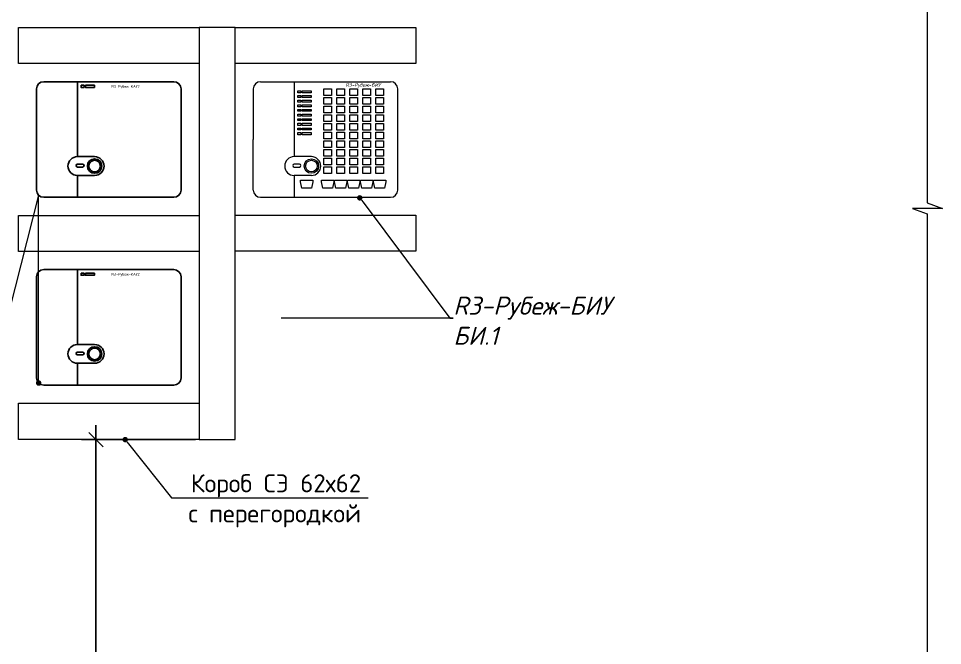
# Model space of a CAD drawing. Header units: millimetres. Extents: x -352922 to 707789, y -273589 to 355472.
# Drawn here: x 495871 to 508662, y -173081 to -164402 of the extents above; entities that cross this region are included whole.
import ezdxf
from ezdxf import colors
from ezdxf.entities.mleader import LeaderData, LeaderLine
from ezdxf.math import Vec2, Vec3

# ---------------------------------------------------------------- set-up
doc = ezdxf.new("R2010")
doc.units = ezdxf.units.MM
doc.header["$LTSCALE"] = 0.5
doc.layers.get('0').update_dxf_attribs({"lineweight": 18})
doc.layers.get('Defpoints').update_dxf_attribs({"color": 4, "lineweight": 140})
doc.layers.add('13_СКУД_линии', color=10, linetype='Continuous', lineweight=30)
doc.styles.add('BDG_T_R', font='GOST Common.ttf')
doc.styles.add('ISOCPEUR', font='isocpeui.ttf', dxfattribs={"height": 250})
doc.styles.get("Standard").update_dxf_attribs({"font": 'txt.shx'})
doc.linetypes.add('Открыто в трубе', pattern='A,2,[1,BDG_GOST,S=1,R=0,X=0,Y=0],-4', length=6)
doc.dimstyles.new('BDG_D_1-100', dxfattribs={"dimscale": 100, "dimtxt": 2.5, "dimasz": 2, "dimexe": 2, "dimexo": 0.5, "dimgap": 0.5, "dimtad": 1, "dimdec": 0, "dimdsep": 46, "dimtxsty": 'BDG_T_R', "dimblk": 'OBLIQUE', "dimcen": 0, "dimdle": 2, "dimclrd": 7, "dimclre": 7, "dimclrt": 7, "dimadec": 0, "dimazin": 2, "dimtfac": 1, "dimtdec": 0, "dimtofl": 0, "dimtmove": 1, "dimatfit": 3, "dimldrblk": 'CLOSEDBLANK', "dimfxl": 1, "dimtolj": 1, "dimtzin": 0, "dimlwd": 25, "dimlwe": 25, "dimarcsym": 0})

# ---------------------------------------------------------------- blocks, each defined once
blk = doc.blocks.new('_Oblique')
at = {"color": 0, "linetype": 'ByBlock', "lineweight": -2, "transparency": 33554687}
blk.add_line((-0.5, -0.5), (0.5, 0.5), dxfattribs=at)
blk = doc.blocks.new('*D1006')
at = {"layer": '13_СКУД_линии', "color": 7, "lineweight": 25, "ltscale": 150, "transparency": 16777216}
for p, q in [((496943, -170031), (496943, -178906)), ((498321, -170231), (496743, -170231)), ((497415, -178706), (496743, -178706))]:
    blk.add_line(p, q, dxfattribs=at)
at = {"layer": 'Defpoints', "color": 0, "linetype": 'Открыто в трубе', "ltscale": 150, "transparency": 16777216}
for p in [(498371, -170231), (496943, -178706), (497465, -178706)]:
    blk.add_point(p, dxfattribs=at)
at = {"layer": '13_СКУД_линии', "color": 7, "linetype": 'Открыто в трубе', "lineweight": 25, "ltscale": 150, "transparency": 16777216, "xscale": 200, "yscale": 200, "zscale": 200}
for p, rotation in [((496943, -170231), 90), ((496943, -178706), 270)]:
    blk.add_blockref('_Oblique', p, dxfattribs=dict(at, rotation=rotation))
at = {"layer": '13_СКУД_линии', "color": 7, "linetype": 'Открыто в трубе', "lineweight": 30, "ltscale": 150, "transparency": 16777216, "insert": (496768, -174468), "char_height": 250, "attachment_point": 5, "rotation": 90, "style": 'ISOCPEUR'}
blk.add_mtext('\\A1;1500*', dxfattribs=at)
blk = doc.blocks.new('_ClosedBlank')
at = {"color": 0, "linetype": 'ByBlock', "lineweight": -2}
for p, q in [((-1, 0.167), (0, 0)), ((-1, 0.167), (-1, -0.167)), ((0, 0), (-1, -0.167))]:
    blk.add_line(p, q, dxfattribs=at)
blk = doc.blocks.new('A$C8b525c49')
at = {"lineweight": 20}
for p, q in [((-435, 1600), (-435, 563)), ((-196, 563), (-435, 563)), ((-362, 459), (-433, 459)), ((-433, 419), (-362, 419)), ((-435, 303), (-435, 0)), ((-196, 303), (-435, 303))]:
    blk.add_line(p, q, dxfattribs=at)
for p, q in [((-1000, 1500), (-1000, 800)), ((1000, 100), (1000, 1500)), ((-1000, 100), (-1000, 800)), ((-900, 0), (900, 0))]:
    blk.add_line(p, q)
blk.add_lwpolyline([(-900, 1600), (900, 1600)])
for points in [[(-384, 1475), (-341, 1475), (-341, 1448), (-384, 1448)], [(-384, 1411), (-341, 1411), (-341, 1383), (-384, 1383)], [(-323, 1475), (-199, 1475), (-199, 1448), (-323, 1448)], [(-323, 1411), (-199, 1411), (-199, 1383), (-323, 1383)], [(-384, 1346), (-341, 1346), (-341, 1319), (-384, 1319)], [(-384, 1282), (-341, 1282), (-341, 1254), (-384, 1254)], [(-323, 1346), (-199, 1346), (-199, 1319), (-323, 1319)], [(-323, 1282), (-199, 1282), (-199, 1254), (-323, 1254)], [(-384, 1217), (-341, 1217), (-341, 1190), (-384, 1190)], [(-384, 1153), (-341, 1153), (-341, 1125), (-384, 1125)], [(-323, 1217), (-199, 1217), (-199, 1190), (-323, 1190)], [(-323, 1153), (-199, 1153), (-199, 1125), (-323, 1125)], [(-384, 1088), (-341, 1088), (-341, 1061), (-384, 1061)], [(-384, 1024), (-341, 1024), (-341, 996), (-384, 996)], [(-323, 1088), (-199, 1088), (-199, 1061), (-323, 1061)], [(-323, 1024), (-199, 1024), (-199, 996), (-323, 996)], [(-384, 959), (-341, 959), (-341, 932), (-384, 932)], [(-323, 959), (-199, 959), (-199, 932), (-323, 932)], [(-384, 895), (-341, 895), (-341, 867), (-384, 867)], [(-323, 895), (-199, 895), (-199, 867), (-323, 867)]]:
    blk.add_lwpolyline(points, close=True, dxfattribs=at)
for points in [[(-25, 1501), (85, 1501), (85, 1411), (-25, 1411)], [(-25, 1501), (85, 1501), (85, 1411), (-25, 1411)], [(155, 1501), (265, 1501), (265, 1411), (155, 1411)], [(155, 1501), (265, 1501), (265, 1411), (155, 1411)], [(335, 1501), (445, 1501), (445, 1411), (335, 1411)], [(335, 1501), (445, 1501), (445, 1411), (335, 1411)], [(515, 1501), (625, 1501), (625, 1411), (515, 1411)], [(515, 1501), (625, 1501), (625, 1411), (515, 1411)], [(695, 1501), (805, 1501), (805, 1411), (695, 1411)], [(695, 1501), (805, 1501), (805, 1411), (695, 1411)], [(-25, 1381), (85, 1381), (85, 1291), (-25, 1291)], [(-25, 1381), (85, 1381), (85, 1291), (-25, 1291)], [(155, 1381), (265, 1381), (265, 1291), (155, 1291)], [(155, 1381), (265, 1381), (265, 1291), (155, 1291)], [(335, 1381), (445, 1381), (445, 1291), (335, 1291)], [(335, 1381), (445, 1381), (445, 1291), (335, 1291)], [(515, 1381), (625, 1381), (625, 1291), (515, 1291)], [(515, 1381), (625, 1381), (625, 1291), (515, 1291)], [(695, 1381), (805, 1381), (805, 1291), (695, 1291)], [(695, 1381), (805, 1381), (805, 1291), (695, 1291)], [(-25, 1261), (85, 1261), (85, 1171), (-25, 1171)], [(-25, 1261), (85, 1261), (85, 1171), (-25, 1171)], [(155, 1261), (265, 1261), (265, 1171), (155, 1171)], [(155, 1261), (265, 1261), (265, 1171), (155, 1171)], [(335, 1261), (445, 1261), (445, 1171), (335, 1171)], [(335, 1261), (445, 1261), (445, 1171), (335, 1171)], [(515, 1261), (625, 1261), (625, 1171), (515, 1171)], [(515, 1261), (625, 1261), (625, 1171), (515, 1171)], [(695, 1261), (805, 1261), (805, 1171), (695, 1171)], [(695, 1261), (805, 1261), (805, 1171), (695, 1171)], [(-25, 1141), (85, 1141), (85, 1051), (-25, 1051)], [(-25, 1141), (85, 1141), (85, 1051), (-25, 1051)], [(155, 1141), (265, 1141), (265, 1051), (155, 1051)], [(155, 1141), (265, 1141), (265, 1051), (155, 1051)], [(335, 1141), (445, 1141), (445, 1051), (335, 1051)], [(335, 1141), (445, 1141), (445, 1051), (335, 1051)], [(515, 1141), (625, 1141), (625, 1051), (515, 1051)], [(515, 1141), (625, 1141), (625, 1051), (515, 1051)], [(695, 1141), (805, 1141), (805, 1051), (695, 1051)], [(695, 1141), (805, 1141), (805, 1051), (695, 1051)], [(-25, 1021), (85, 1021), (85, 931), (-25, 931)], [(-25, 1021), (85, 1021), (85, 931), (-25, 931)], [(-25, 901), (85, 901), (85, 811), (-25, 811)], [(-25, 901), (85, 901), (85, 811), (-25, 811)], [(155, 1021), (265, 1021), (265, 931), (155, 931)], [(155, 1021), (265, 1021), (265, 931), (155, 931)], [(155, 901), (265, 901), (265, 811), (155, 811)], [(155, 901), (265, 901), (265, 811), (155, 811)], [(335, 1021), (445, 1021), (445, 931), (335, 931)], [(335, 1021), (445, 1021), (445, 931), (335, 931)], [(335, 901), (445, 901), (445, 811), (335, 811)], [(335, 901), (445, 901), (445, 811), (335, 811)], [(515, 1021), (625, 1021), (625, 931), (515, 931)], [(515, 1021), (625, 1021), (625, 931), (515, 931)], [(515, 901), (625, 901), (625, 811), (515, 811)], [(515, 901), (625, 901), (625, 811), (515, 811)], [(695, 1021), (805, 1021), (805, 931), (695, 931)], [(695, 1021), (805, 1021), (805, 931), (695, 931)], [(695, 901), (805, 901), (805, 811), (695, 811)], [(695, 901), (805, 901), (805, 811), (695, 811)], [(-25, 781), (85, 781), (85, 691), (-25, 691)], [(-25, 781), (85, 781), (85, 691), (-25, 691)], [(155, 781), (265, 781), (265, 691), (155, 691)], [(155, 781), (265, 781), (265, 691), (155, 691)], [(335, 781), (445, 781), (445, 691), (335, 691)], [(335, 781), (445, 781), (445, 691), (335, 691)], [(515, 781), (625, 781), (625, 691), (515, 691)], [(515, 781), (625, 781), (625, 691), (515, 691)], [(695, 781), (805, 781), (805, 691), (695, 691)], [(695, 781), (805, 781), (805, 691), (695, 691)], [(-25, 661), (85, 661), (85, 571), (-25, 571)], [(-25, 661), (85, 661), (85, 571), (-25, 571)], [(155, 661), (265, 661), (265, 571), (155, 571)], [(155, 661), (265, 661), (265, 571), (155, 571)], [(335, 661), (445, 661), (445, 571), (335, 571)], [(335, 661), (445, 661), (445, 571), (335, 571)], [(515, 661), (625, 661), (625, 571), (515, 571)], [(515, 661), (625, 661), (625, 571), (515, 571)], [(695, 661), (805, 661), (805, 571), (695, 571)], [(695, 661), (805, 661), (805, 571), (695, 571)], [(-25, 541), (85, 541), (85, 451), (-25, 451)], [(-25, 541), (85, 541), (85, 451), (-25, 451)], [(155, 541), (265, 541), (265, 451), (155, 451)], [(155, 541), (265, 541), (265, 451), (155, 451)], [(335, 541), (445, 541), (445, 451), (335, 451)], [(335, 541), (445, 541), (445, 451), (335, 451)], [(515, 541), (625, 541), (625, 451), (515, 451)], [(515, 541), (625, 541), (625, 451), (515, 451)], [(695, 541), (805, 541), (805, 451), (695, 451)], [(695, 541), (805, 541), (805, 451), (695, 451)], [(-25, 421), (85, 421), (85, 331), (-25, 331)], [(155, 421), (265, 421), (265, 331), (155, 331)], [(335, 421), (445, 421), (445, 331), (335, 331)], [(515, 421), (625, 421), (625, 331), (515, 331)], [(695, 421), (805, 421), (805, 331), (695, 331)], [(-175, 212), (-192, 126), (-328, 126), (-345, 212), (-345, 236), (-175, 236)], [(115, 212), (98, 126), (-38, 126), (-55, 212), (-55, 236), (115, 236)], [(295, 212), (278, 126), (142, 126), (125, 212), (125, 236), (295, 236)], [(475, 212), (458, 126), (322, 126), (305, 212), (305, 236), (475, 236)], [(655, 212), (638, 126), (502, 126), (485, 212), (485, 236), (655, 236)], [(835, 212), (818, 126), (682, 126), (665, 212), (665, 236), (835, 236)]]:
    blk.add_lwpolyline(points, close=True)
for radius in [100, 80]:
    blk.add_circle((-196, 433), radius, dxfattribs=at)
for centre, start, end in [((-900, 1500), 90, 180), ((900, 1500), 0, 90), ((-900, 100), 180, 270), ((900, 100), 270, 0)]:
    blk.add_arc(centre, 100, start, end)
for centre, radius, start, end in [((-435, 433), 130, 90, 270), ((-196, 433), 130, 270, 90), ((-433, 439), 20, 90, 270), ((-362, 439), 20, 270, 90)]:
    blk.add_arc(centre, radius, start, end, dxfattribs=at)
at = {"lineweight": 20, "insert": (277, 1580), "char_height": 50, "attachment_point": 1, "style": 'ISOCPEUR'}
blk.add_mtext_dynamic_manual_height_columns('R3-Рубеж-БИУ', width=419.73, gutter_width=12.5, heights=[0], dxfattribs=at)
blk = doc.blocks.new('Рубеж-БИУ')
blk.add_blockref('A$C8b525c49', (0, 0))
blk = doc.blocks.new('_Dot')
at = {"color": 0, "linetype": 'ByBlock', "lineweight": -2}
blk.add_line((-0.5, 0), (-1, 0), dxfattribs=at)
at = {"color": 0, "linetype": 'ByBlock', "const_width": 0.5}
blk.add_lwpolyline([(-0.25, 0, 1), (0.25, 0, 1)], format="xyb", close=True, dxfattribs=at)
blk = doc.blocks.new('R3-Рубеж-КАУ2')
at = {"color": 7, "lineweight": 25}
for p, q in [((-970, 1600), (-70, 1600)), ((-505, 1600), (-505, 563)), ((830, 1600), (-70, 1600)), ((-1070, 1500), (-1070, 800)), ((930, 100), (930, 1500)), ((-1070, 100), (-1070, 800)), ((-266, 563), (-505, 563)), ((-432, 459), (-503, 459)), ((-503, 419), (-432, 419)), ((-505, 303), (-505, 0)), ((-266, 303), (-505, 303)), ((-970, 0), (830, 0))]:
    blk.add_line(p, q, dxfattribs=at)
for points in [[(-454, 1550), (-411, 1550), (-411, 1522), (-454, 1522)], [(-393, 1550), (-269, 1550), (-269, 1522), (-393, 1522)]]:
    blk.add_lwpolyline(points, close=True, dxfattribs=at)
for radius in [100, 80]:
    blk.add_circle((-266, 433), radius, dxfattribs=at)
for centre, radius, start, end in [((-970, 1500), 100, 90, 180), ((830, 1500), 100, 0, 90), ((-505, 433), 130, 90, 270), ((-266, 433), 130, 270, 90), ((-503, 439), 20, 90, 270), ((-432, 439), 20, 270, 90), ((-970, 100), 100, 180, 270), ((830, 100), 100, 270, 0)]:
    blk.add_arc(centre, radius, start, end, dxfattribs=at)
at = {"lineweight": 25, "insert": (162, 1530), "char_height": 37.5, "attachment_point": 5}
blk.add_mtext_dynamic_manual_height_columns('R3-Рубеж-КАУ2', width=27.55, gutter_width=12.5, heights=[0], dxfattribs=at)

msp = doc.modelspace()

# ---------------------------------------------------------------- linework, layer by layer
at = {"color": 252, "transparency": 33554687}
msp.add_lwpolyline([(508450.27782, -155173.17038), (508450.27782, -166952.51172), (508662.11132, -167030.12966), (508245.59047, -167030.12966), (508450.27782, -167104.91856), (508450.27782, -179226.79427)], dxfattribs=at)
at = {"transparency": 33554687}
for points in [[(495871.14005, -164527.4835), (498371.14005, -164527.4835), (498371.14005, -165027.4835), (495871.14005, -165027.4835)], [(498371.14005, -164527.4835), (498371.14005, -170230.84348), (498871.14005, -170230.84348), (498871.14005, -164527.4835)], [(498871.15005, -164527.4835), (501371.15005, -164527.4835), (501371.15005, -165027.4835), (498871.15005, -165027.4835)], [(495871.14005, -167127.4835), (498371.14005, -167127.4835), (498371.14005, -167627.4835), (495871.14005, -167627.4835)], [(498871.14005, -167123.44348), (501371.14005, -167123.44348), (501371.14005, -167623.44348), (498871.14005, -167623.44348)], [(495871.14005, -169727.4835), (498371.14005, -169727.4835), (498371.14005, -170227.4835), (495871.14005, -170227.4835)]]:
    msp.add_lwpolyline(points, close=True, dxfattribs=at)

# ---------------------------------------------------------------- block references
at = {"lineweight": 25, "transparency": 33554687}
for p in [(497191.14004, -166877.4835), (497191.14004, -169477.4835)]:
    msp.add_blockref('R3-Рубеж-КАУ2', p, dxfattribs=at)
at = {"transparency": 33554687}
msp.add_blockref('Рубеж-БИУ', (500121.14005, -166877.4835), dxfattribs=at)

# ---------------------------------------------------------------- dimensions: what is measured, and where the dimension line sits
at = {"layer": '13_СКУД_линии', "color": 204, "linetype": 'Открыто в трубе', "lineweight": 30, "ltscale": 150, "transparency": 33554687}
dim = msp.add_linear_dim(base=(496942.58117, -178705.84111), p1=(498371.14005, -170230.84348), p2=(497465.17108, -178705.84111), angle=90, text='1500*', dimstyle='BDG_D_1-100', override={"dimtxsty": 'ISOCPEUR'}, dxfattribs=at)
dim.commit()
dim.dimension.update_dxf_attribs({"geometry": '*D1006', "text_midpoint": (496767.58117, -174468.3423)})

# ---------------------------------------------------------------- leaders
at = {"color": 0, "transparency": 33554687}
ml = msp.add_multileader_mtext('Standard', dxfattribs=at)
ml.set_content('R3-РУБЕЖ-КАУ2 \\PKAU3-KAU4', style='ISOCPEUR')
ml.set_leader_properties(color=256, linetype='ByLayer', lineweight=-1)
ml.set_arrow_properties(name='DOT')
ml.build(insert=Vec2(0, 0))
ml.multileader.update_dxf_attribs({"text_left_attachment_type": 6, "text_right_attachment_type": 6, "dogleg_length": 50, "arrow_head_size": 75})
ctx = ml.context
ctx.base_point, ctx.char_height, ctx.arrow_head_size, ctx.landing_gap_size, ctx.plane_origin = Vec3(492257.17251, -171277.4915), 250, 75, 0, Vec3(498127.00167, -179543.97603)
ctx.left_attachment, ctx.right_attachment = 6, 6
notes = []
notes.append((ctx, [(0, (1, 1, 0), (495018.15736, -171277.4915), (-1, 0), 50, [(2, [(496150.42907, -169448.19447), (496150.42907, -166848.19447)], 0, [])])]))
ctx.mtext.insert, ctx.mtext.width, ctx.mtext.flow_direction = Vec3(492257.17251, -170977.4915), 2793.7295649, 5
ml = msp.add_multileader_mtext('Standard', dxfattribs=at)
ml.set_content('R3-Рубеж-БИУ\\PБИ.1', style='ISOCPEUR')
ml.set_leader_properties(color=256, linetype='ByLayer', lineweight=-1)
ml.set_arrow_properties(name='DOT')
ml.build(insert=Vec2(0, 0))
ml.multileader.update_dxf_attribs({"text_left_attachment_type": 6, "text_right_attachment_type": 6, "dogleg_length": 50, "arrow_head_size": 75})
ctx = ml.context
ctx.base_point, ctx.char_height, ctx.arrow_head_size, ctx.landing_gap_size, ctx.plane_origin = Vec3(501890.24959, -168552.11086), 250, 75, 0, Vec3(509569.6403, -171891.79793)
ctx.left_attachment, ctx.right_attachment = 6, 6
notes.append((ctx, [(1, (1, 1, 0), (501840.24959, -168552.11086), (1, 0), 50, [(1, [(500595.28732, -166885.12292)], 0, [])])]))
ctx.mtext.insert, ctx.mtext.width, ctx.mtext.flow_direction = Vec3(501890.24959, -168252.11086), 4219.0351923, 5
ml = msp.add_multileader_mtext('Standard', dxfattribs=at)
ml.set_content('{\\fISOCPEUR|b0|i0|c204|p34;Короб СЭ \\fISOCPEUR|b0|i0|c0|p34;62\\fISOCPEUR|b0|i0|c204|p34;х\\fISOCPEUR|b0|i0|c0|p34;62 \\P\\fISOCPEUR|b0|i0|c204|p34;с перегородкой}', style='BDG_T_R')
ml.set_leader_properties(color=256, linetype='ByLayer', lineweight=-1)
ml.set_arrow_properties(name='DOT')
ml.build(insert=Vec2(0, 0))
ml.multileader.update_dxf_attribs({"text_left_attachment_type": 6, "text_right_attachment_type": 6, "dogleg_length": 50, "arrow_head_size": 75})
ctx = ml.context
ctx.base_point, ctx.char_height, ctx.arrow_head_size, ctx.landing_gap_size, ctx.plane_origin = Vec3(498037.91839, -171035.38061), 250, 75, 0, Vec3(503045.16068, -175157.51021)
ctx.left_attachment, ctx.right_attachment, ctx.text_align_type = 6, 6, 2
notes.append((ctx, [(1, (1, 1, 0), (497987.91839, -171035.38061), (1, 0), 50, [(0, [(497348.40219, -170230.84348)], 0, [])])]))
ctx.mtext.insert, ctx.mtext.alignment, ctx.mtext.flow_direction = Vec3(500614.62293, -170710.38061), 3, 5
for ctx, leaders in notes:
    for number, flags, end, landing, length, lines in leaders:
        leader = LeaderData()
        leader.index, (leader.has_last_leader_line, leader.has_dogleg_vector, leader.attachment_direction) = number, flags
        leader.last_leader_point, leader.dogleg_vector, leader.dogleg_length = Vec3(end), Vec3(landing), length
        for number, points, colour, breaks in lines:
            line = LeaderLine()
            line.index, line.vertices, line.color, line.breaks = number, Vec3.list(points), colors.encode_raw_color(colour), breaks
            leader.lines.append(line)
        ctx.leaders.append(leader)

doc.saveas('drawing.dxf')
